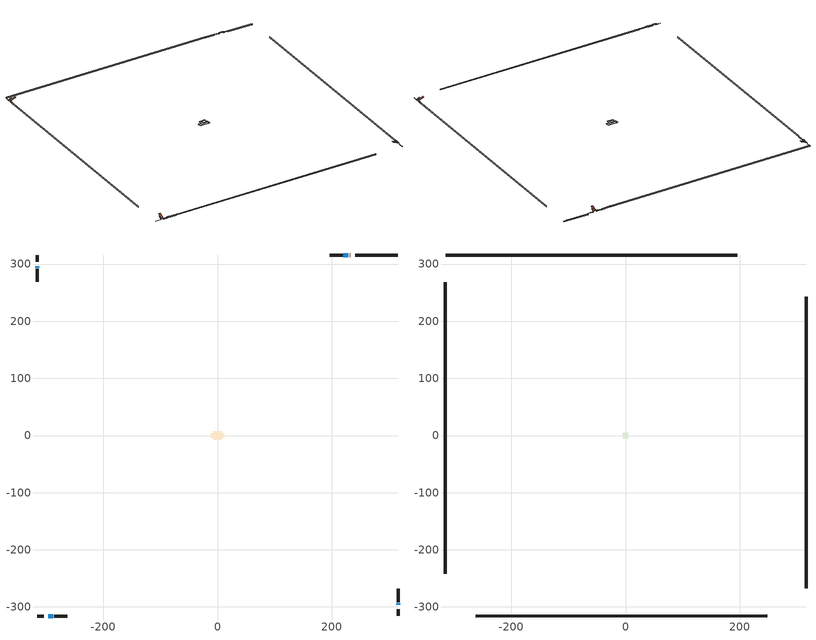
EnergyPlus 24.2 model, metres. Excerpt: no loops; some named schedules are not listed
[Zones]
conditioned space
 floor outside (Floor1 construction): -3.39,-3.39 -3.39,3.39 3.39,3.39 3.39,-3.39 z1.34
 floor adiabatic (AdiabaticFloorConstruction): -7.7,-7.7 -7.7,7.7 7.7,7.7 7.7,-7.7 z1.34
 floor foundation (Slab1 construction): -12.09,-3.54 -12.09,3.54 12.09,3.54 12.09,-3.54 z-1.07
 wall outside (RimJoist1 construction): 252.5,315.91 240.79,315.91 / -315.91,-315.91 -304.2,-315.91 / -315.91,315.91 -315.91,304.2 / 315.91,-315.91 315.91,-304.2 z1.34:1.64
 wall outside (AdiabaticWallConstruction 1): 232.7,315.91 231.08,315.91 / 230.15,315.91 229.34,315.91 z1.34:3.37
 wall outside (AdiabaticWallConstruction): 315.91,-296.11 315.91,-294.01 / -315.91,296.11 -315.91,294.01 z1.34:2.36; -296.11,-315.91 -287.79,-315.91 z1.34:2.5; 315.91,-293.09 315.91,-292.44 / -286.86,-315.91 -286.54,-315.91 / -315.91,293.09 -315.91,292.76 z1.34:1.66; 228.41,315.91 219.92,315.91 z1.34:2.37
 wall outside (Wall1 construction): 218.99,315.91 196.11,315.91 / -285.61,-315.91 -262.72,-315.91 / -315.91,291.84 -315.91,268.95 / 315.91,-291.52 315.91,-268.63 z1.34:3.78
 wall foundation (FoundationWall1 construction): 253.43,315.91,-1.07 253.43,315.91,1.34 309.66,315.91,1.34 309.66,315.91,1.28 315.91,315.91,1.28 315.91,315.91,-1.07
 window (WindowConstruction): 315.91,-296.11 315.91,-294.01 z1.34:2.36
 window (WindowConstruction 2): -296.11,-315.91 -287.79,-315.91 z1.34:2.5
 window (WindowConstruction 3): -315.91,296.11 -315.91,294.01 z1.34:2.36
 window (WindowConstruction 4): 315.91,-293.08 315.91,-292.44 z1.34:1.65
 window (WindowConstruction 5): -286.86,-315.91 -286.54,-315.91 z1.34:1.65
 window (WindowConstruction 6): -315.91,293.08 -315.91,292.76 z1.34:1.65
 window (WindowConstruction 1): 228.41,315.91 219.92,315.91 z1.34:2.37
 door (Door): 232.7,315.91 231.08,315.91 z1.34:3.37
 door (Door 1): 230.15,315.91 229.34,315.91 z1.34:3.37
 ceiling adiabatic (AdiabaticFloorConstruction): 7.7,-7.7 7.7,7.7 -7.7,7.7 -7.7,-7.7 z1.34
attic - vented
 floor to conditioned space (Floor2 construction Reversed): -3.4,-3.4 -3.4,3.4 3.4,3.4 3.4,-3.4 z3.78
 floor to conditioned space (Floor3 construction Reversed): -4.94,-4.94 -4.94,4.94 4.94,4.94 4.94,-4.94 z3.78
 floor to conditioned space (Floor4 construction Reversed): -4.69,-4.69 -4.69,4.69 4.69,4.69 4.69,-4.69 z3.78
 wall outside (Wall4 construction): 195.18,315.91 -314.98,315.91 / -261.79,-315.91 248.37,-315.91 / -315.91,268.02 -315.91,-242.14 / 315.91,-267.7 315.91,242.46 z1.34:3.78
 roof outside (Roof1 construction): 238.09,315.91,3.78 238.09,309.58,6.95 239.86,309.58,6.95 239.86,315.91,3.78; -301.5,-315.91,3.78 -301.5,-309.58,6.95 -303.27,-309.58,6.95 -303.27,-315.91,3.78; -315.91,301.5,3.78 -309.58,301.5,6.95 -309.58,303.27,6.95 -315.91,303.27,3.78; 315.91,-301.5,3.78 309.58,-301.5,6.95 309.58,-303.27,6.95 315.91,-303.27,3.78
 roof outside (Roof2 construction): 233.63,315.91,3.78 233.63,302.88,9.21 237.16,302.88,9.21 237.16,315.91,3.78; -297.04,-315.91,3.78 -297.04,-302.88,9.21 -300.57,-302.88,9.21 -300.57,-315.91,3.78; -315.91,297.04,3.78 -302.88,297.04,9.21 -302.88,300.57,9.21 -315.91,300.57,3.78; 315.91,-297.04,3.78 302.88,-297.04,9.21 302.88,-300.57,9.21 315.91,-300.57,3.78
shading: 315.91,-293.81 315.91,-296.31 316.32,-296.31 316.32,-293.81 z2.57; -287.59,-315.91 -296.31,-315.91 -296.31,-316.32 -287.59,-316.32 z2.7; -315.91,293.81 -315.91,296.31 -316.32,296.31 -316.32,293.81 z2.57; 315.91,-289.81 315.91,-295.72 316.32,-295.72 316.32,-289.81 z4.29; -283.9,-315.91 -289.5,-315.91 -289.5,-316.32 -283.9,-316.32 z4.29; -315.91,290.12 -315.91,295.72 -316.32,295.72 -316.32,290.12 z4.29; 219.72,315.91 228.61,315.91 228.61,316.32 219.72,316.32 z2.57
[Building]
Building 1: Terrain=Suburbs
[Site:Location]
Winnipeg Intl AP_MB: Latitude {deg}=49.91; Longitude {deg}=-97.24; Time Zone {hr}=-6; Elevation {m}=239; Keep Site Location Information=Yes
[Site:GroundTemperature:Shallow]
-2.46526, -5.11642, -5.32873, -4.07063, 0.979979, 6.00706, 10.3653, 13.1261, 13.3606, 11.1152, 6.8681, 1.99523
[Site:WaterMainsTemperature]
Calculation Method=Schedule; Temperature Schedule=mains temperature schedule
[Material] Roughness=Rough; Thermal Absorptance=0.9
Name | Thickness {m} | Conductivity {W/m-K} | Density {kg/m3} | Specific Heat {J/kg-K} | Solar Absorptance | Visible Absorptance
asphalt or fiberglass shingles | 0.00635 | 0.162714 | 1121.4 | 1465.45 | 0.84 | 0.84
ceiling loosefill ins | 0.423333 | 0.0480833 | 16.02 | 1046.75 | 0.7 | 0.7
ceiling loosefill ins 1 | 0.338667 | 0.0480833 | 16.02 | 1046.75 | 0.7 | 0.7
ceiling stud and cavity | 0.1397 | 0.294931 | 65.682 | 1177.47 | 0.7 | 0.7
ceiling stud and cavity 1 | 0.1397 | 0.105361 | 65.682 | 1177.47 | 0.7 | 0.7
ceiling stud and cavity 2 | 0.1397 | 0.0977058 | 65.682 | 1177.47 | 0.7 | 0.7
concrete 4.0 in. | 0.1016 | 1.803125 | 2242.8 | 837.4 | 0.7 | 0.7
concrete 8.0 in. | 0.2032 | 1.803125 | 2242.8 | 837.4 | 0.7 | 0.7
door material | 0.04445 | 0.0639163 | 512.64 | 1214.23 | 0.7 | 0.7
door material 1 | 0.04445 | 0.053851 | 512.64 | 1214.23 | 0.7 | 0.7
exterior vertical ins | 0.13461 | 0.029427 | 32.04 | 1214.23 | 0.7 | 0.7
floor covering | 0.0127 | 0.0433444 | 54.468 | 1339.84 | 0.6 | 0.6
floor rigid ins | 0.103632 | 0.029427 | 32.04 | 1214.23 | 0.7 | 0.7
floor rigid ins 1; wall rigid ins 1 | 0.512978 | 0.029427 | 32.04 | 1214.23 | 0.7 | 0.7
floor stud and cavity | 0.1397 | 0.119269 | 92.3553 | 1139.71 | 0.7 | 0.7
floor stud and cavity 1 | 0.1397 | 1.75129 | 37.0049 | 1207.88 | 0.7 | 0.7
furniture material conditioned space 1 | 0.1524 | 0.115458 | 640.8 | 1214.23 | 0.6 | 0.6
gypsum board | 0.0127 | 0.160291 | 801 | 837.4 | 0.6 | 0.6
gypsum board 1 | 0.0127 | 0.160291 | 801 | 837.4 | 0.7 | 0.7
osb sheathing 0.5 in. | 0.0127 | 0.115458 | 512.64 | 1214.23 | 0.7 | 0.7
osb sheathing 0.75 in. | 0.01905 | 0.115458 | 512.64 | 1214.23 | 0.7 | 0.7
osb sheathing 2.0 in. | 0.0508 | 0.115458 | 512.64 | 1214.23 | 0.7 | 0.7
rim joist rigid ins; wall rigid ins | 0.051816 | 0.029427 | 32.04 | 1214.23 | 0.7 | 0.7
rim joist stud and cavity | 0.0508 | 0.11893 | 125.044 | 1163.47 | 0.6 | 0.6
wall stud and cavity | 0.1397 | 0.206077 | 139.0536 | 1170.24 | 0.7 | 0.7
wall stud and cavity 1 | 0.0889 | 6.1454 | 50.32683 | 1063.81 | 0.6 | 0.6
wall stud and cavity 2 | 0.0889 | 0.380278 | 52.3479 | 1209.89 | 0.7 | 0.7
wall stud and cavity 3 | 0.0889 | 0.391764 | 83.0341 | 1211.67 | 0.7 | 0.7
wood siding | 0.0254 | 0.102417 | 544.68 | 1172.36 | 0.4 | 0.4
wood siding 1 | 0.00254 | 0.102417 | 544.68 | 1172.36 | 0.4 | 0.4
wood siding 2; wood siding 3; wood siding 4 | 0.0254 | 0.102417 | 544.68 | 1172.36 | 0.7 | 0.7
[WindowMaterial:SimpleGlazingSystem]
Name | U-Factor {W/m2-K} | Solar Heat Gain Coefficient
WindowMaterial | 1.76643 | 0.55
WindowMaterial 1 | 1.763019 | 0.55
WindowMaterial 2 | 1.72214 | 0.56
WindowMaterial 3 | 5.75352 | 0.53
[Construction]
AdiabaticFloorConstruction: floor stud and cavity 1, floor rigid ins 1, osb sheathing 0.75 in., floor covering
AdiabaticWallConstruction: wood siding 3, wall rigid ins 1, wall stud and cavity 2, gypsum board
AdiabaticWallConstruction 1: wood siding 4, wall rigid ins 1, wall stud and cavity 2, gypsum board
Door: door material
Door 1: door material 1
Floor1 construction: floor stud and cavity, floor rigid ins, osb sheathing 0.75 in., floor covering
Floor2 construction Reversed: gypsum board, ceiling stud and cavity, ceiling loosefill ins
Floor3 construction Reversed: gypsum board, ceiling stud and cavity 1, ceiling loosefill ins 1
Floor4 construction Reversed: gypsum board, ceiling stud and cavity 2, ceiling loosefill ins 1
FoundationWall1 construction: concrete 8.0 in., gypsum board 1
furniture construction conditioned space 1: furniture material conditioned space 1
PartitionWallConstruction: gypsum board, wall stud and cavity 3, gypsum board
RimJoist1 construction: wood siding 2, rim joist rigid ins, osb sheathing 2.0 in., rim joist stud and cavity
Roof1 construction; Roof2 construction: asphalt or fiberglass shingles
Slab1 construction: concrete 4.0 in.
Wall1 construction: wood siding, wall rigid ins, osb sheathing 0.5 in., wall stud and cavity, gypsum board
Wall4 construction: wood siding 1, wall stud and cavity 1
WindowConstruction; WindowConstruction 3: WindowMaterial
WindowConstruction 1: WindowMaterial 1
WindowConstruction 2: WindowMaterial 2
WindowConstruction 4; WindowConstruction 5; WindowConstruction 6: WindowMaterial 3
[Zone] Multiplier=1; Part of Total Floor Area=Yes
Name | Volume {m3}
attic - vented | 245.517
conditioned space | 1020
[Space]
Name | Zone | Volume {m3}
attic - vented 1 | attic - vented | 245.517
conditioned space 1 | conditioned space | 1020
[ZoneInfiltration:EffectiveLeakageArea]
infil attic - vented 1: Zone or Space=attic - vented 1; Schedule=Always On Discrete; Effective Air Leakage Area {cm2}=7736; Stack Coefficient=0.000547125; Wind Coefficient=1.58039e-05
[ZoneMixing]
whole house fan mix: Zone or Space=attic - vented; Schedule=Always On Continuous; Design Flow Rate Calculation Method=Flow/Zone; Design Flow Rate {m3/s}=0; Source Zone or Space=conditioned space
[SurfaceProperty:ExposedFoundationPerimeter]
Slab1: Exposed Perimeter Calculation Method=TotalExposedPerimeter; Total Exposed Perimeter {m}=62.483
[InternalMass] Zone or ZoneList=conditioned space; Space or SpaceList=conditioned space 1
Name | Construction | Surface Area {m2}
furniture mass conditioned space 1 | furniture construction conditioned space 1 | 181.56
partition wall mass | PartitionWallConstruction | 453.9
[Lights]
interior lighting: Zone or ZoneList or Space or SpaceList=conditioned space 1; Schedule=interior lighting schedule; Design Level Calculation Method=LightingLevel; Lighting Level {W}=343.2; Return Air Fraction=0; Fraction Radiant=0.6; Fraction Visible=0.2; Fraction Replaceable=1
[People]
occupants: Zone or ZoneList or Space or SpaceList=conditioned space 1; Number of People Schedule=occupants schedule; Number of People Calculation Method=People; Number of People=3; Fraction Radiant=0.314171; Sensible Heat Fraction=0.56303; Activity Level Schedule=occupants activity schedule; Carbon Dioxide Generation Rate {m3/s-W}=0; Enable ASHRAE 55 Comfort Warnings=No; Mean Radiant Temperature Calculation Type=EnclosureAveraged
[ElectricEquipment] Zone or ZoneList or Space or SpaceList=conditioned space 1; Design Level Calculation Method=EquipmentLevel
Name | Schedule | Design Level {W} | Fraction Latent | Fraction Radiant | Fraction Lost
clothes dryer | clothes dryer schedule | 140.772 | 0.015 | 0.081 | 0.85
clothes washer | clothes washer schedule | 32.1985 | 0.03 | 0.162 | 0.7
cooking range | cooking range schedule | 215.147 | 0.08 | 0.432 | 0.2
dishwasher | dishwasher schedule | 66.8632 | 0.3 | 0.18 | 0.4
fridge | fridge schedule | 72.9452 | 0 | 0.6 | 0
mech vent house fan | mech vent house fan schedule | 125 | 0 | 0 | 0.5
mech vent house fan cfis | mech vent house fan cfis schedule | 0 | 0 | 0 | 0
misc plug loads | misc plug loads schedule | 494.7 | 0.045 | 0.513 | 0.1
whole house fan | Always On Discrete | 0 | 0 | 0 | 1
[OtherEquipment] Zone or ZoneList or Space or SpaceList=conditioned space 1; Design Level Calculation Method=EquipmentLevel
Name | Fuel Type | Schedule | Design Level {W} | Fraction Latent | Fraction Radiant | Fraction Lost
clothes dryer 1 | Electricity | clothes dryer schedule | 0 | 0.015 | 0.081 | 0.85
cooking range 1 | Electricity | cooking range schedule | 0 | 0.08 | 0.432 | 0.2
general water use latent | None | general water use schedule | 62.594 | 1 | 0 | 0
general water use sensible | None | general water use schedule | -61.6891 | 0 | 0.6 | 0
mech vent house fan latent load | None | Always On Discrete | 0 | 1 | 0 | 0
mech vent house fan sensible load | None | Always On Discrete | 0 | 0 | 0 | 0
water heater energy adjustment1 | Electricity | Always On Discrete | 0.01 | 0 | 0 | 1
[ZoneInfiltration:DesignFlowRate] Zone or ZoneList or Space or SpaceList=conditioned space 1; Schedule=Always On Discrete; Design Flow Rate Calculation Method=Flow/Zone; Design Flow Rate {m3/s}=0
infil flow; natural vent flow; whole house fan flow
[AvailabilityManager:Scheduled]
central ac airloop Availability Manager: Schedule=Always On Discrete
[Foundation:Kiva]
Foundation Kiva 1: Initial Indoor Air Temperature {C}=21; Wall Height Above Grade {m}=1.33999; Wall Depth Below Slab {m}=0.2032; Custom Block Material Name 1=exterior vertical ins; Custom Block Depth 1 {m}=2.40999; Custom Block X Position 1 {m}=0.2159; Custom Block Z Position 1 {m}=0
[Foundation:Kiva:Settings]
Soil Conductivity {W/m-K}=0.849921; Soil Density {kg/m3}=1842.3; Soil Specific Heat {J/kg-K}=418.7; Ground Solar Absorptivity=0.9; Ground Thermal Absorptivity=0.9; Ground Surface Roughness {m}=0.03; Far-Field Width {m}=40; Deep-Ground Boundary Condition=ZeroFlux; Deep-Ground Depth {m}=40; Minimum Cell Dimension {m}=0.2; Maximum Cell Growth Coefficient=3; Simulation Timestep=Timestep
[Exterior:Lights]
exterior lighting: Schedule=exterior lighting schedule; Design Level {W}=75.6
[EnergyManagementSystem:GlobalVariable]
central_ac_airloop_Fan_RTF
infil_program_Qfan
infil_program_Qinf
natural_vent_program_Qnv
natural_vent_program_Qwhf
[EnergyManagementSystem:Sensor]
Name | Output:Variable or Output:Meter Index Key | Output:Variable or Output:Meter
airflow_gain | infil flow | Infiltration Sensible Heat Gain Energy
airflow_gain_1 | natural vent flow | Infiltration Sensible Heat Gain Energy
airflow_gain_2 | whole house fan flow | Infiltration Sensible Heat Gain Energy
airflow_loss | infil flow | Infiltration Sensible Heat Loss Energy
airflow_loss_1 | natural vent flow | Infiltration Sensible Heat Loss Energy
airflow_loss_2 | whole house fan flow | Infiltration Sensible Heat Loss Energy
clg_load_cond |  | Cooling:EnergyTransfer:Zone:CONDITIONED SPACE
clg_sp_s; clg_sp_s_1 | cooling setpoint | Schedule Value
clothes_dryer_exhaust_0_sch_s | clothes dryer exhaust 0 schedule | Schedule Value
cool_season | cooling season schedule | Schedule Value
htg_load_cond |  | Heating:EnergyTransfer:Zone:CONDITIONED SPACE
htg_sp_s; htg_sp_s_1 | heating setpoint | Schedule Value
ig_ee_conv | clothes dryer | Electric Equipment Convective Heating Energy
ig_ee_conv_2 | cooking range | Electric Equipment Convective Heating Energy
ig_ee_conv_4 | fridge | Electric Equipment Convective Heating Energy
ig_ee_conv_5 | misc plug loads | Electric Equipment Convective Heating Energy
ig_ee_conv_6 | whole house fan | Electric Equipment Convective Heating Energy
ig_ee_rad | clothes dryer | Electric Equipment Radiant Heating Energy
ig_ee_rad_2 | cooking range | Electric Equipment Radiant Heating Energy
ig_ee_rad_4 | fridge | Electric Equipment Radiant Heating Energy
ig_ee_rad_5 | misc plug loads | Electric Equipment Radiant Heating Energy
ig_ee_rad_6 | whole house fan | Electric Equipment Radiant Heating Energy
ig_lgt_conv | interior lighting | Lights Convective Heating Energy
ig_lgt_rad | interior lighting | Lights Radiant Heating Energy
ig_lgt_vis | interior lighting | Lights Visible Radiation Heating Energy
ig_oe_conv | clothes dryer 1 | Other Equipment Convective Heating Energy
ig_oe_conv_1 | cooking range 1 | Other Equipment Convective Heating Energy
ig_oe_conv_2 | general water use latent | Other Equipment Convective Heating Energy
ig_oe_conv_3 | general water use sensible | Other Equipment Convective Heating Energy
ig_oe_conv_4 | water heater energy adjustment1 | Other Equipment Convective Heating Energy
ig_oe_rad | clothes dryer 1 | Other Equipment Radiant Heating Energy
ig_oe_rad_1 | cooking range 1 | Other Equipment Radiant Heating Energy
ig_oe_rad_2 | general water use latent | Other Equipment Radiant Heating Energy
ig_oe_rad_3 | general water use sensible | Other Equipment Radiant Heating Energy
ig_oe_rad_4 | water heater energy adjustment1 | Other Equipment Radiant Heating Energy
ig_ppl_conv | occupants | People Convective Heating Energy
ig_ppl_rad | occupants | People Radiant Heating Energy
im_conv | furniture mass conditioned space 1 | Surface Inside Face Convection Heat Gain Energy
im_conv_1 | partition wall mass | Surface Inside Face Convection Heat Gain Energy
im_ig | furniture mass conditioned space 1 | Surface Inside Face Internal Gains Radiation Heat Gain Energy
im_ig_1 | partition wall mass | Surface Inside Face Internal Gains Radiation Heat Gain Energy
im_lgt | furniture mass conditioned space 1 | Surface Inside Face Lights Radiation Heat Gain Energy
im_lgt_1 | partition wall mass | Surface Inside Face Lights Radiation Heat Gain Energy
im_sol | furniture mass conditioned space 1 | Surface Inside Face Solar Radiation Heat Gain Energy
im_sol_1 | partition wall mass | Surface Inside Face Solar Radiation Heat Gain Energy
im_surf | furniture mass conditioned space 1 | Surface Inside Face Net Surface Thermal Radiation Heat Gain Energy
im_surf_1 | partition wall mass | Surface Inside Face Net Surface Thermal Radiation Heat Gain Energy
mv_conv | mech vent house fan | Electric Equipment Convective Heating Energy
mv_conv_1 | mech vent house fan cfis | Electric Equipment Convective Heating Energy
mv_conv_2 | mech vent house fan latent load | Other Equipment Convective Heating Energy
mv_conv_3 | mech vent house fan sensible load | Other Equipment Convective Heating Energy
mv_rad | mech vent house fan | Electric Equipment Radiant Heating Energy
mv_rad_1 | mech vent house fan cfis | Electric Equipment Radiant Heating Energy
mv_rad_2 | mech vent house fan latent load | Other Equipment Radiant Heating Energy
mv_rad_3 | mech vent house fan sensible load | Other Equipment Radiant Heating Energy
natural_vent_s | natural vent schedule | Schedule Value
out_pb_s |  | Site Outdoor Air Barometric Pressure
out_wt_s |  | Site Outdoor Air Humidity Ratio
site_vw_s |  | Site Wind Speed
ss_back_out | Window1 | Surface Window Shortwave from Zone Back Out Window Heat Transfer Rate
ss_back_out_1 | Window11 | Surface Window Shortwave from Zone Back Out Window Heat Transfer Rate
ss_back_out_2 | Window18 | Surface Window Shortwave from Zone Back Out Window Heat Transfer Rate
ss_back_out_3 | Window20 | Surface Window Shortwave from Zone Back Out Window Heat Transfer Rate
ss_back_out_4 | Window22 | Surface Window Shortwave from Zone Back Out Window Heat Transfer Rate
ss_back_out_5 | Window23 | Surface Window Shortwave from Zone Back Out Window Heat Transfer Rate
ss_back_out_6 | Window3 | Surface Window Shortwave from Zone Back Out Window Heat Transfer Rate
ss_conv | Door1 | Surface Inside Face Convection Heat Gain Energy
ss_conv_1 | Door3 | Surface Inside Face Convection Heat Gain Energy
ss_conv_2 | Window1 | Surface Inside Face Convection Heat Gain Energy
ss_conv_3 | Window11 | Surface Inside Face Convection Heat Gain Energy
ss_conv_4 | Window18 | Surface Inside Face Convection Heat Gain Energy
ss_conv_5 | Window20 | Surface Inside Face Convection Heat Gain Energy
ss_conv_6 | Window22 | Surface Inside Face Convection Heat Gain Energy
ss_conv_7 | Window23 | Surface Inside Face Convection Heat Gain Energy
ss_conv_8 | Window3 | Surface Inside Face Convection Heat Gain Energy
ss_ig | Door1 | Surface Inside Face Internal Gains Radiation Heat Gain Energy
ss_ig_1 | Door3 | Surface Inside Face Internal Gains Radiation Heat Gain Energy
ss_ig_2 | Window1 | Surface Inside Face Internal Gains Radiation Heat Gain Energy
ss_ig_3 | Window11 | Surface Inside Face Internal Gains Radiation Heat Gain Energy
ss_ig_4 | Window18 | Surface Inside Face Internal Gains Radiation Heat Gain Energy
ss_ig_5 | Window20 | Surface Inside Face Internal Gains Radiation Heat Gain Energy
ss_ig_6 | Window22 | Surface Inside Face Internal Gains Radiation Heat Gain Energy
ss_ig_7 | Window23 | Surface Inside Face Internal Gains Radiation Heat Gain Energy
ss_ig_8 | Window3 | Surface Inside Face Internal Gains Radiation Heat Gain Energy
ss_lgt | Door1 | Surface Inside Face Lights Radiation Heat Gain Energy
ss_lgt_1 | Door3 | Surface Inside Face Lights Radiation Heat Gain Energy
ss_sol | Door1 | Surface Inside Face Solar Radiation Heat Gain Energy
ss_sol_1 | Door3 | Surface Inside Face Solar Radiation Heat Gain Energy
ss_surf | Door1 | Surface Inside Face Net Surface Thermal Radiation Heat Gain Energy
ss_surf_1 | Door3 | Surface Inside Face Net Surface Thermal Radiation Heat Gain Energy
ss_surf_2 | Window1 | Surface Inside Face Net Surface Thermal Radiation Heat Gain Energy
ss_surf_3 | Window11 | Surface Inside Face Net Surface Thermal Radiation Heat Gain Energy
ss_surf_4 | Window18 | Surface Inside Face Net Surface Thermal Radiation Heat Gain Energy
ss_surf_5 | Window20 | Surface Inside Face Net Surface Thermal Radiation Heat Gain Energy
ss_surf_6 | Window22 | Surface Inside Face Net Surface Thermal Radiation Heat Gain Energy
ss_surf_7 | Window23 | Surface Inside Face Net Surface Thermal Radiation Heat Gain Energy
ss_surf_8 | Window3 | Surface Inside Face Net Surface Thermal Radiation Heat Gain Energy
ss_trans_in | Window1 | Surface Window Transmitted Solar Radiation Rate
ss_trans_in_1 | Window11 | Surface Window Transmitted Solar Radiation Rate
ss_trans_in_2 | Window18 | Surface Window Transmitted Solar Radiation Rate
ss_trans_in_3 | Window20 | Surface Window Transmitted Solar Radiation Rate
ss_trans_in_4 | Window22 | Surface Window Transmitted Solar Radiation Rate
ss_trans_in_5 | Window23 | Surface Window Transmitted Solar Radiation Rate
ss_trans_in_6 | Window3 | Surface Window Transmitted Solar Radiation Rate
ss_trans_out | Window1 | Surface Inside Face Initial Transmitted Diffuse Transmitted Out Window Solar Radiation Rate
ss_trans_out_1 | Window11 | Surface Inside Face Initial Transmitted Diffuse Transmitted Out Window Solar Radiation Rate
ss_trans_out_2 | Window18 | Surface Inside Face Initial Transmitted Diffuse Transmitted Out Window Solar Radiation Rate
ss_trans_out_3 | Window20 | Surface Inside Face Initial Transmitted Diffuse Transmitted Out Window Solar Radiation Rate
ss_trans_out_4 | Window22 | Surface Inside Face Initial Transmitted Diffuse Transmitted Out Window Solar Radiation Rate
ss_trans_out_5 | Window23 | Surface Inside Face Initial Transmitted Diffuse Transmitted Out Window Solar Radiation Rate
ss_trans_out_6 | Window3 | Surface Inside Face Initial Transmitted Diffuse Transmitted Out Window Solar Radiation Rate
s_conv | Floor1 | Surface Inside Face Convection Heat Gain Energy
s_conv_1 | Floor2 | Surface Inside Face Convection Heat Gain Energy
s_conv_10 | RimJoist1:90 | Surface Inside Face Convection Heat Gain Energy
s_conv_11 | Slab1 | Surface Inside Face Convection Heat Gain Energy
s_conv_12 | Wall1:0 | Surface Inside Face Convection Heat Gain Energy
s_conv_13 | Wall1:180 | Surface Inside Face Convection Heat Gain Energy
s_conv_14 | Wall1:270 | Surface Inside Face Convection Heat Gain Energy
s_conv_15 | Wall1:90 | Surface Inside Face Convection Heat Gain Energy
s_conv_2 | Floor3 | Surface Inside Face Convection Heat Gain Energy
s_conv_3 | Floor4 | Surface Inside Face Convection Heat Gain Energy
s_conv_4 | FoundationWall1 | Surface Inside Face Convection Heat Gain Energy
s_conv_5 | inferred conditioned ceiling | Surface Inside Face Convection Heat Gain Energy
s_conv_6 | inferred conditioned floor | Surface Inside Face Convection Heat Gain Energy
s_conv_7 | RimJoist1:0 | Surface Inside Face Convection Heat Gain Energy
s_conv_8 | RimJoist1:180 | Surface Inside Face Convection Heat Gain Energy
s_conv_9 | RimJoist1:270 | Surface Inside Face Convection Heat Gain Energy
s_ig | Floor1 | Surface Inside Face Internal Gains Radiation Heat Gain Energy
s_ig_1 | Floor2 | Surface Inside Face Internal Gains Radiation Heat Gain Energy
s_ig_10 | RimJoist1:90 | Surface Inside Face Internal Gains Radiation Heat Gain Energy
s_ig_11 | Slab1 | Surface Inside Face Internal Gains Radiation Heat Gain Energy
s_ig_12 | Wall1:0 | Surface Inside Face Internal Gains Radiation Heat Gain Energy
s_ig_13 | Wall1:180 | Surface Inside Face Internal Gains Radiation Heat Gain Energy
s_ig_14 | Wall1:270 | Surface Inside Face Internal Gains Radiation Heat Gain Energy
s_ig_15 | Wall1:90 | Surface Inside Face Internal Gains Radiation Heat Gain Energy
s_ig_2 | Floor3 | Surface Inside Face Internal Gains Radiation Heat Gain Energy
s_ig_3 | Floor4 | Surface Inside Face Internal Gains Radiation Heat Gain Energy
s_ig_4 | FoundationWall1 | Surface Inside Face Internal Gains Radiation Heat Gain Energy
s_ig_5 | inferred conditioned ceiling | Surface Inside Face Internal Gains Radiation Heat Gain Energy
s_ig_6 | inferred conditioned floor | Surface Inside Face Internal Gains Radiation Heat Gain Energy
s_ig_7 | RimJoist1:0 | Surface Inside Face Internal Gains Radiation Heat Gain Energy
s_ig_8 | RimJoist1:180 | Surface Inside Face Internal Gains Radiation Heat Gain Energy
s_ig_9 | RimJoist1:270 | Surface Inside Face Internal Gains Radiation Heat Gain Energy
s_lgt | Floor1 | Surface Inside Face Lights Radiation Heat Gain Energy
s_lgt_1 | Floor2 | Surface Inside Face Lights Radiation Heat Gain Energy
s_lgt_10 | RimJoist1:90 | Surface Inside Face Lights Radiation Heat Gain Energy
s_lgt_11 | Slab1 | Surface Inside Face Lights Radiation Heat Gain Energy
s_lgt_12 | Wall1:0 | Surface Inside Face Lights Radiation Heat Gain Energy
s_lgt_13 | Wall1:180 | Surface Inside Face Lights Radiation Heat Gain Energy
s_lgt_14 | Wall1:270 | Surface Inside Face Lights Radiation Heat Gain Energy
